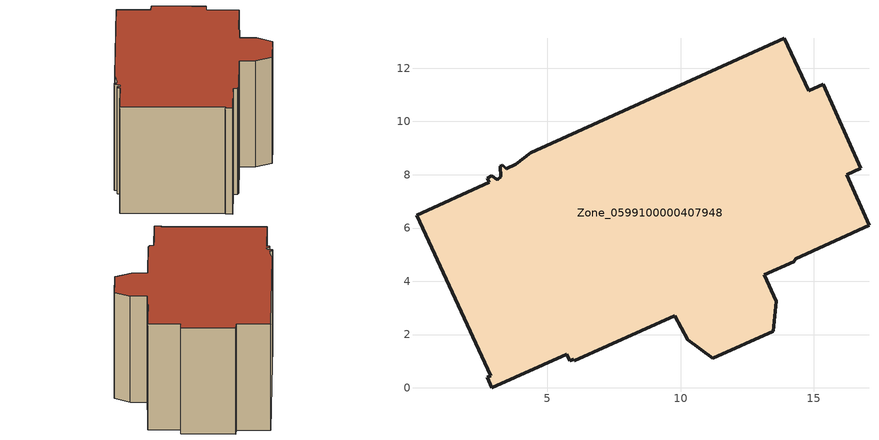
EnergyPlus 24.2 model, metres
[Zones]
Zone_0599100000407948
 floor ground (C_G): 2.92,0 2.73,0.41 2.88,0.46 0.08,6.49 2.81,7.72 2.75,7.88 2.92,7.96 3.11,7.82 3.24,7.92 3.22,8.31 3.33,8.36 3.46,8.22 3.81,8.38 4.36,8.83 13.89,13.13 14.8,11.15 15.35,11.39 16.76,8.24 16.22,7.99 17.07,6.09 14.31,4.85 14.24,4.74 13.14,4.24 13.58,3.26 13.48,2.12 11.21,1.11 10.26,1.8 9.77,2.7 6.01,1.01 5.98,1.08 5.84,1.01 5.72,1.27 z0
 wall outside (C_F): 2.73,0.41 2.92,0 5.72,1.27 5.84,1.01 5.98,1.08 6.01,1.01 9.77,2.7 10.26,1.8 11.21,1.11 13.48,2.12 13.58,3.26 13.14,4.24 14.24,4.74 14.31,4.85 17.07,6.09 16.22,7.99 16.76,8.24 15.35,11.39 14.8,11.15 13.89,13.13 4.36,8.83 3.81,8.38 3.46,8.22 3.33,8.36 3.22,8.31 3.24,7.92 3.11,7.82 2.92,7.96 2.75,7.88 2.81,7.72 0.08,6.49 2.88,0.46 2.73,0.41 z0:7.23
 roof outside (C_R): 2.92,0 5.72,1.27 5.84,1.01 5.98,1.08 6.01,1.01 9.77,2.7 10.26,1.8 11.21,1.11 13.48,2.12 13.58,3.26 13.14,4.24 14.24,4.74 14.31,4.85 17.07,6.09 16.22,7.99 16.76,8.24 15.35,11.39 14.8,11.15 13.89,13.13 4.36,8.83 3.81,8.38 3.46,8.22 3.33,8.36 3.22,8.31 3.24,7.92 3.11,7.82 2.92,7.96 2.75,7.88 2.81,7.72 0.08,6.49 2.88,0.46 2.73,0.41 z7.23
[BUILDING]
Pand.0599100000407948: North Axis=0; Terrain=City; Loads Convergence Tolerance Value=0.04; Temperature Convergence Tolerance Value=0.4; Solar Distribution=FullExterior; Maximum Number of Warmup Days=25; Minimum Number of Warmup Days=1
[Site:Location]
Rotterdam.The.Hague.AP_ZH_NLD Design_Conditions: Latitude=51.96; Longitude=4.45; Time Zone=1; Elevation=-4.5
[SITE:GROUNDTEMPERATURE:BUILDINGSURFACE]
18, 18, 18, 18, 18, 18, 18, 18, 18, 18, 18, 18
[MATERIAL] Thermal Absorptance=0.9; Solar Absorptance=0.7; Visible Absorptance=0.7
Name | Roughness | Thickness | Conductivity | Density | Specific Heat
G.D.1992-2005 | MediumSmooth | 0.15 | 0.06 | 540 | 1210
F.D.1992-2005 | Rough | 0.3 | 0.12 | 1920 | 840
R.D.1992-2005 | MediumRough | 0.2 | 0.08 | 1500 | 1000
[CONSTRUCTION]
C_G: G.D.1992-2005
C_F: F.D.1992-2005
C_R: R.D.1992-2005
[ZONE]
Zone_0599100000407948: Type=1; Multiplier=1; Ceiling Height=Autocalculate; Volume=Autocalculate; Floor Area=autocalculate; Part of Total Floor Area=Yes
[ZONEINFILTRATION:DESIGNFLOWRATE]
Infil_Zone_0599100000407948: Zone or ZoneList or Space or SpaceList=Zone_0599100000407948; Schedule=AlwaysOn; Design Flow Rate Calculation Method=Flow/Area; Flow Rate per Floor Area=0.0021; Constant Term Coefficient=1; Temperature Term Coefficient=0; Velocity Term Coefficient=0; Velocity Squared Term Coefficient=0
[HVACTEMPLATE:ZONE:IDEALLOADSAIRSYSTEM]
Zone_0599100000407948: Maximum Heating Supply Air Temperature=50; Minimum Cooling Supply Air Temperature=13; Maximum Heating Supply Air Humidity Ratio=0.0156; Minimum Cooling Supply Air Humidity Ratio=0.0077; Heating Limit=NoLimit; Cooling Limit=NoLimit; Dehumidification Control Type=ConstantSensibleHeatRatio; Cooling Sensible Heat Ratio=0.7; Dehumidification Setpoint=60; Humidification Control Type=None; Humidification Setpoint=30; Outdoor Air Method=None; Outdoor Air Flow Rate per Person=0.00944; Outdoor Air Flow Rate per Zone Floor Area=0; Outdoor Air Flow Rate per Zone=0; Demand Controlled Ventilation Type=None; Outdoor Air Economizer Type=NoEconomizer; Heat Recovery Type=None; Sensible Heat Recovery Effectiveness=0.7; Latent Heat Recovery Effectiveness=0.65
[ZONECONTROL:THERMOSTAT]
ThermostatControl_Zone_0599100000407948: Zone or ZoneList=Zone_0599100000407948; Control Type Schedule=DualSetpointControlType; Control 1=Thermostat_Zone_0599100000407948; Temperature Difference Between Cutout And Setpoint=0
[THERMOSTATSETPOINT:DUALSETPOINT]
Thermostat_Zone_0599100000407948: Heating Setpoint Temperature Schedule=HeatingSetpoint_Zone_0599100000407948; Cooling Setpoint Temperature Schedule=CoolingSetpoint_Zone_0599100000407948
[SCHEDULE:COMPACT]
HeatingSetpoint_Zone_0599100000407948: Through: 12/31, For: AllDays, Until: 24:00, 21
CoolingSetpoint_Zone_0599100000407948: Through: 12/31, For: AllDays, Until: 24:00, 24
DualSetpointControlType: Through: 12/31, For: AllDays, Until: 24:00, 4
AlwaysOn: Through: 12/31, For: AllDays, Until: 24:00, 1
